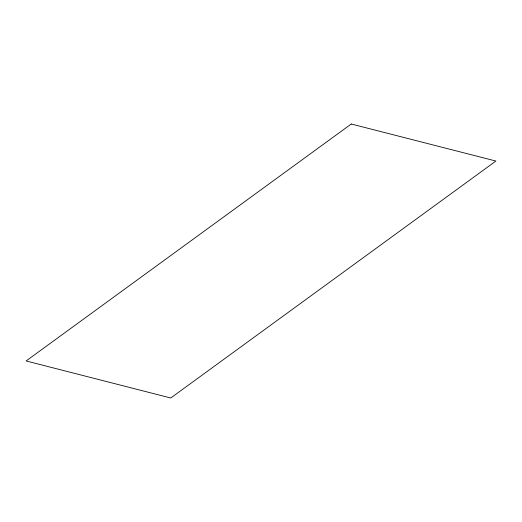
<?xml version="1.0" encoding="UTF-8"?>
<svg xmlns="http://www.w3.org/2000/svg" width="522" height="522" viewBox="0 0 522 522"><rect width="100%" height="100%" fill="white"/><g stroke="black" fill="none" stroke-linecap="round" stroke-linejoin="round"><path stroke-width="0.78" d="M351.254 124.008L26.1 360.956L170.746 397.992L495.9 161.044L351.254 124.008"/></g></svg>
